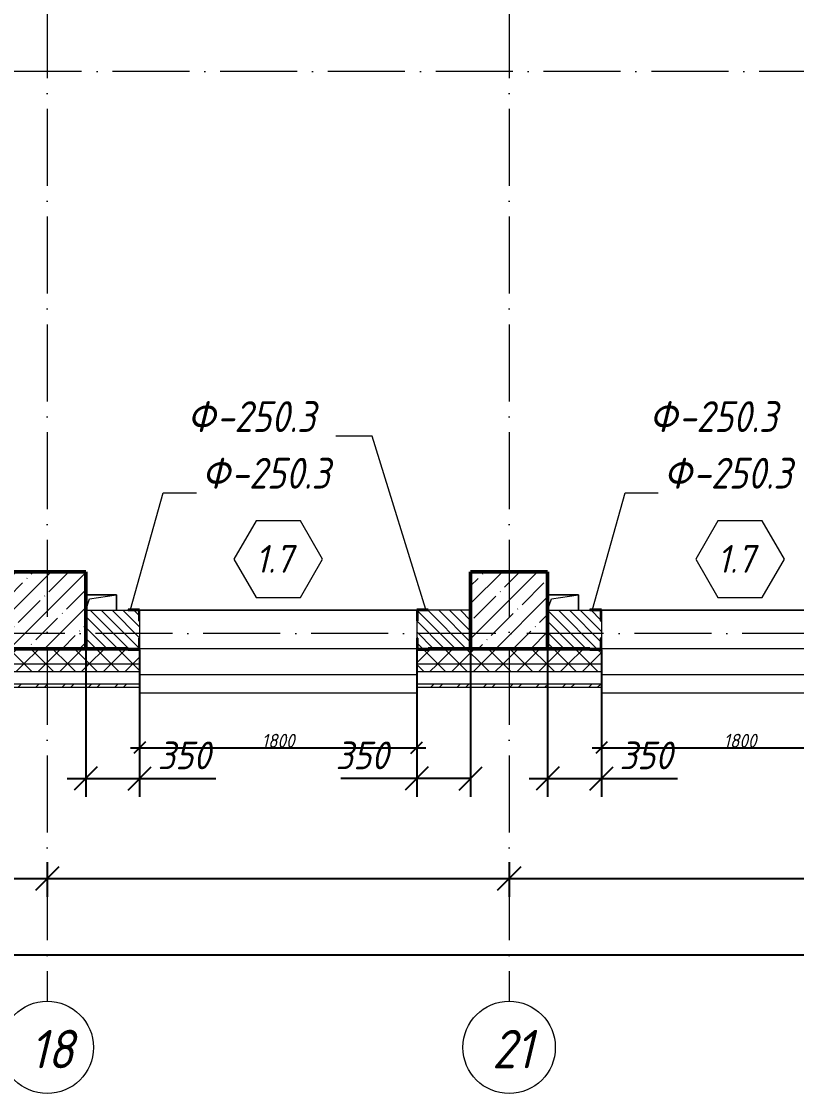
# Model space of a CAD drawing. Header units: millimetres. Extents: x -356862 to 418287, y 0 to 839748.
# Drawn here: x -148218 to -143184, y 597008 to 603973 of the extents above; entities that cross this region are included whole.
import ezdxf

# ---------------------------------------------------------------- set-up
doc = ezdxf.new("R2010")
doc.units = ezdxf.units.MM
doc.linetypes.add('50_200_ШТРИХ_1Т_ш5_п1_п1_', pattern=[700, 500, -100, 0, -100])
for name, color, linetype, lineweight in [('A-____-____-DIMS', 7, 'Continuous', 9), ('A-DOOR-____-IDEN', 7, 'Continuous', 9), ('A-DOOR-____-OTLN', 7, 'Continuous', 9), ('A-FLOR-____-OTLN', 7, 'Continuous', 9), ('A-GENM-____-IDEN', 7, 'Continuous', 9), ('A-GENM-____-MCUT', 7, 'Continuous', 25), ('A-GENM-____-OTLN', 7, 'Continuous', 9), ('A-GENM-____-OTLN-1', 7, 'Continuous', 25), ('A-GLAZ-____-OTLN', 7, 'Continuous', 9), ('A-WALL-____-MCUT', 7, 'Continuous', 13), ('A-WALL-____-MCUT-1', 7, 'Continuous', 9), ('A-WALL-____-MCUT-2', 7, 'Continuous', 50), ('A-WALL-____-OTLN', 7, 'Continuous', 9), ('A-WALL-____-PATT-1', 7, 'Continuous', 9), ('S-COLS-____-MCUT', 7, 'Continuous', 50), ('S-COLS-____-OTLN', 7, 'Continuous', 9), ('S-GRID-____-IDEN', 7, 'Continuous', 9), ('S-GRID-____-OTLN-1', 7, '50_200_ШТРИХ_1Т_ш5_п1_п1_', 9)]:
    doc.layers.add(name, color=color, linetype=linetype, lineweight=lineweight)
for name, color, linetype, lineweight, true_color in [('A-DOOR-____-OTLN-1', 7, 'Continuous', 9, 0xffffff), ('A-WALL-____-MCUT-7', 7, 'Continuous', 9, 0x000000), ('A-WALL-____-PATT-2', 7, 'Continuous', 9, 0x787878), ('A-WALL-FNSH-MCUT-3', 7, 'Continuous', 9, 0x000000)]:
    doc.layers.add(name, color=color, linetype=linetype, lineweight=lineweight, true_color=true_color)
doc.styles.add('ISOCPEUR_I', font='isocpeui.ttf', dxfattribs={"width": 0.9, "height": 2.5})
doc.styles.add('ISOCPEUR_I_10', font='isocpeui.ttf', dxfattribs={"width": 0.9, "height": 180})
doc.styles.add('ISOCPEUR_I_12', font='isocpeui.ttf', dxfattribs={"width": 0.9, "height": 180})
doc.styles.add('ISOCPEUR_I_14', font='isocpeui.ttf', dxfattribs={"width": 0.9, "height": 180})
doc.styles.add('ISOCPEUR_I_2', font='isocpeui.ttf', dxfattribs={"width": 0.85, "height": 2.3})
doc.styles.add('ISOCPEUR_I_7', font='isocpeui.ttf', dxfattribs={"width": 0.9, "height": 90})
doc.dimstyles.new('ISO-1_8_0_9К_СРЕДНИЙ_Кладочные_2', dxfattribs={"dimscale": 304.8, "dimtxt": 89.638306, "dimasz": 0.246063, "dimexe": 0.19685, "dimexo": 0, "dimgap": 0, "dimtad": 1, "dimdec": 3, "dimrnd": 0.001, "dimdsep": 46, "dimtxsty": 'ISOCPEUR_I_7', "dimblk1": 'OBLIQUE', "dimblk2": 'OBLIQUE', "dimsah": 1, "dimcen": 0.09, "dimdle": 0.19685, "dimazin": 0, "dimtfac": 1, "dimtdec": 4, "dimtix": 1, "dimtmove": 1, "dimatfit": 3, "dimfxl": 1, "dimtvp": 1, "dimtolj": 1, "dimtzin": 0, "dimarcsym": 2})
doc.dimstyles.new('ISO-1_8_0_9К_СРЕДНИЙ_Кладочные_3', dxfattribs={"dimscale": 304.8, "dimtxt": 179.276612, "dimasz": 0.492126, "dimexe": 0.393701, "dimexo": 0, "dimgap": 0, "dimtad": 1, "dimdec": 3, "dimrnd": 0.001, "dimdsep": 46, "dimtxsty": 'ISOCPEUR_I_10', "dimblk1": 'OBLIQUE', "dimblk2": 'OBLIQUE', "dimsah": 1, "dimcen": 0.09, "dimdle": 0.393701, "dimazin": 0, "dimtfac": 1, "dimtdec": 4, "dimtix": 1, "dimtmove": 0, "dimatfit": 3, "dimfxl": 1, "dimtvp": 1, "dimtolj": 1, "dimtzin": 0, "dimarcsym": 2})
doc.dimstyles.new('ISO-2_5_0_9К_БОЛЬШОЙ_ОСИ', dxfattribs={"dimscale": 304.8, "dimtxt": 248.995294, "dimasz": 0.492126, "dimexe": 0.393701, "dimexo": 0, "dimgap": 0, "dimtad": 1, "dimdec": 0, "dimzin": 0, "dimdsep": 46, "dimtxsty": 'ISOCPEUR_I', "dimblk1": 'OBLIQUE', "dimblk2": 'OBLIQUE', "dimsah": 1, "dimcen": 0.09, "dimdle": 0.393701, "dimazin": 0, "dimtfac": 1, "dimtdec": 4, "dimtix": 1, "dimtmove": 0, "dimatfit": 3, "dimfxl": 1, "dimtvp": 1, "dimtolj": 1, "dimtzin": 0, "dimarcsym": 2})
pattern_1 = [(135, (-175000.736, 544716.51), (-35.35534, -35.35534), [])]
pattern_2 = [(45, (-175000.74, 544716.51), (-70.71068, 70.71068), []), (135, (-175000.74, 544716.51), (-70.71068, -70.71068), [])]

# ---------------------------------------------------------------- blocks, each defined once
blk = doc.blocks.new('BSC_Колонна _Прямоугольная - 500х500-25642906-АР1_Кладочный план 1 этажа в осях 1-64_Ю-ЯЯ')
at = {"layer": 'S-COLS-____-OTLN'}
h = blk.add_hatch(dxfattribs=at)
h.set_pattern_fill('FP_24', color=256, style=0, pattern_type=2)
h.set_pattern_definition([(45, (-26950, -55431.04), (-114.04925, 114.04925), []), (45, (-26835.95, -55431.04), (-114.04925, 114.04925), [201.613, -40.323, 3.353, -36.97])])
h.paths.add_polyline_path([(-250, -250), (250, -250), (250, 250), (-250, 250), (-250, -224.2)], flags=0)
at = {"layer": 'S-COLS-____-MCUT'}
for p, q in [((250, 250), (-250, 250)), ((-250, 250), (-250, -250)), ((250, -250), (250, 250)), ((-250, -250), (250, -250))]:
    blk.add_line(p, q, dxfattribs=at)
blk = doc.blocks.new('BSC_Колонна _Прямоугольная - 500х500-V61-АР1_Кладочный план 1 этажа в осях 1-64_Ю-ЯЯ')
at = {"layer": 'S-COLS-____-OTLN'}
h = blk.add_hatch(dxfattribs=at)
h.set_pattern_fill('FP_61', color=256, style=0, pattern_type=2)
h.set_pattern_definition([(45, (-29950, -55431.04), (-114.04925, 114.04925), []), (45, (-29835.95, -55431.04), (-114.04925, 114.04925), [201.613, -40.323, 3.353, -36.97])])
h.paths.add_polyline_path([(-250, -250), (250, -250), (250, 250), (-250, 250), (-250, 179.4)], flags=0)
at = {"layer": 'S-COLS-____-MCUT'}
for p, q in [((250, 250), (-250, 250)), ((-250, 250), (-250, -250)), ((250, -250), (250, 250)), ((-250, -250), (250, -250))]:
    blk.add_line(p, q, dxfattribs=at)
blk = doc.blocks.new('Проем_Дверь_Прямоугольный - 1800х2700h_оконные проемы-25805030-АР1_Кладочный план 1 этажа в осях 1-64_Ю-ЯЯ')
at = {"layer": 'A-DOOR-____-OTLN-1'}
for p, q in [((900, 125), (-900, 125)), ((900, -125), (-900, -125))]:
    blk.add_line(p, q, dxfattribs=at)
blk = doc.blocks.new('Фахверк_СКБ_Уголок - 250_2700-27497298-АР1_Кладочный план 1 этажа в осях 1-64_Ю-ЯЯ')
at = {"layer": 'A-GENM-____-MCUT'}
for p, q in [((200, 181), (125, 181)), ((125, 181), (125, 106)), ((131, 106), (131, 175)), ((131, 175), (200, 175)), ((200, 175), (200, 181)), ((125, 106), (131, 106)), ((131, -6), (125, -6)), ((125, -6), (125, -81)), ((131, -75), (131, -6)), ((125, -81), (200, -81)), ((200, -75), (131, -75)), ((200, -81), (200, -75))]:
    blk.add_line(p, q, dxfattribs=at)
blk = doc.blocks.new('AR_Отверстие прямоугольное _в плите_ - AR_Отверстие прямоугольное _в плите_-V215-АР1_Кладочный план 1 этажа в осях 1-64_Ю-ЯЯ')
at = {"layer": 'A-GENM-____-OTLN'}
for p, q in [((100, 50), (-100, 50)), ((-100, -50), (-75, 25)), ((-75, 25), (100, 50)), ((100, -50), (100, 50))]:
    blk.add_line(p, q, dxfattribs=at)
blk = doc.blocks.new('Отлив_СКБ - Отлив витража_120_НВФ-31885687-АР1_Кладочный план 1 этажа в осях 1-64_Ю-ЯЯ')
at = {"layer": 'A-GLAZ-____-OTLN'}
for p, q in [((0, 0), (1800, 0)), ((1800, -2), (0, -2)), ((0, -120), (0, -83)), ((0, -120), (1800, -120)), ((1800, -83), (1800, -120))]:
    blk.add_line(p, q, dxfattribs=at)
blk = doc.blocks.new('Ось сетки - Круг_Ø6_00__ISO-2_5_0_9K_-25732049-АР1_Кладочный план 1 этажа в осях 1-64_Ю-ЯЯ')
at = {"layer": 'S-GRID-____-IDEN'}
blk.add_circle((0, 0), 3, dxfattribs=at)
blk = doc.blocks.new('_Oblique')
at = {"color": 0, "linetype": 'ByBlock', "lineweight": -2}
blk.add_line((-0.5, -0.5), (0.5, 0.5), dxfattribs=at)
blk = doc.blocks.new('*D11927')
at = {"layer": 'A-____-____-DIMS', "color": 0, "lineweight": -2, "transparency": 16777216}
for p, q in [((-154050.7, 598511), (-154050.7, 598285)), ((-148050.7, 598511), (-148050.7, 598285)), ((-154170.7, 598405), (-147930.7, 598405))]:
    blk.add_line(p, q, dxfattribs=at)
at = {"layer": 'Defpoints', "color": 0, "transparency": 16777216}
for p in [(-154050.7, 598511), (-148050.7, 598511), (-148050.7, 598405)]:
    blk.add_point(p, dxfattribs=at)
at = {"layer": 'A-____-____-DIMS', "color": 0, "lineweight": -2, "transparency": 16777216, "xscale": 150, "yscale": 150, "zscale": 150, "rotation": 180}
blk.add_blockref('_Oblique', (-154050.7, 598405), dxfattribs=at)
at = {"layer": 'A-____-____-DIMS', "color": 0, "lineweight": -2, "transparency": 16777216, "xscale": 150, "yscale": 150, "zscale": 150}
blk.add_blockref('_Oblique', (-148050.7, 598405), dxfattribs=at)
at = {"layer": 'A-____-____-DIMS', "color": 0, "transparency": 16777216, "insert": (-151050.7, 598406.2), "char_height": 2.5, "width": 758.478, "attachment_point": 5, "style": 'ISOCPEUR_I'}
blk.add_mtext('\\A1;6000', dxfattribs=at)
blk = doc.blocks.new('*D11928')
at = {"layer": 'A-____-____-DIMS', "color": 0, "lineweight": -2, "transparency": 16777216}
for p, q in [((-148050.7, 598511), (-148050.7, 598285)), ((-145050.7, 598511), (-145050.7, 598285)), ((-148170.7, 598405), (-144930.7, 598405))]:
    blk.add_line(p, q, dxfattribs=at)
at = {"layer": 'Defpoints', "color": 0, "transparency": 16777216}
for p in [(-148050.7, 598511), (-145050.7, 598511), (-145050.7, 598405)]:
    blk.add_point(p, dxfattribs=at)
at = {"layer": 'A-____-____-DIMS', "color": 0, "lineweight": -2, "transparency": 16777216, "xscale": 150, "yscale": 150, "zscale": 150, "rotation": 180}
blk.add_blockref('_Oblique', (-148050.7, 598405), dxfattribs=at)
at = {"layer": 'A-____-____-DIMS', "color": 0, "lineweight": -2, "transparency": 16777216, "xscale": 150, "yscale": 150, "zscale": 150}
blk.add_blockref('_Oblique', (-145050.7, 598405), dxfattribs=at)
at = {"layer": 'A-____-____-DIMS', "color": 0, "transparency": 16777216, "insert": (-146550.7, 598406.2), "char_height": 2.5, "width": 758.478, "attachment_point": 5, "style": 'ISOCPEUR_I'}
blk.add_mtext('\\A1;3000', dxfattribs=at)
blk = doc.blocks.new('*D11929')
at = {"layer": 'A-____-____-DIMS', "color": 0, "lineweight": -2, "transparency": 16777216}
for p, q in [((-145050.7, 598511), (-145050.7, 598285)), ((-139050.7, 598511), (-139050.7, 598285)), ((-145170.7, 598405), (-138930.7, 598405))]:
    blk.add_line(p, q, dxfattribs=at)
at = {"layer": 'Defpoints', "color": 0, "transparency": 16777216}
for p in [(-145050.7, 598511), (-139050.7, 598511), (-139050.7, 598405)]:
    blk.add_point(p, dxfattribs=at)
at = {"layer": 'A-____-____-DIMS', "color": 0, "lineweight": -2, "transparency": 16777216, "xscale": 150, "yscale": 150, "zscale": 150, "rotation": 180}
blk.add_blockref('_Oblique', (-145050.7, 598405), dxfattribs=at)
at = {"layer": 'A-____-____-DIMS', "color": 0, "lineweight": -2, "transparency": 16777216, "xscale": 150, "yscale": 150, "zscale": 150}
blk.add_blockref('_Oblique', (-139050.7, 598405), dxfattribs=at)
at = {"layer": 'A-____-____-DIMS', "color": 0, "transparency": 16777216, "insert": (-142050.7, 598406.2), "char_height": 2.5, "width": 758.478, "attachment_point": 5, "style": 'ISOCPEUR_I'}
blk.add_mtext('\\A1;6000', dxfattribs=at)
blk = doc.blocks.new('*D12009')
at = {"layer": 'A-____-____-DIMS', "color": 0, "lineweight": -2, "transparency": 16777216}
for p, q in [((-177350.7, 598014.2), (-177350.7, 597788.2)), ((-103950.7, 598014.2), (-103950.7, 597788.2)), ((-177470.7, 597908.2), (-103830.7, 597908.2))]:
    blk.add_line(p, q, dxfattribs=at)
at = {"layer": 'Defpoints', "color": 0, "transparency": 16777216}
for p in [(-177350.7, 598014.2), (-103950.7, 598014.2), (-103950.7, 597908.2)]:
    blk.add_point(p, dxfattribs=at)
at = {"layer": 'A-____-____-DIMS', "color": 0, "lineweight": -2, "transparency": 16777216, "xscale": 150, "yscale": 150, "zscale": 150, "rotation": 180}
blk.add_blockref('_Oblique', (-177350.7, 597908.2), dxfattribs=at)
at = {"layer": 'A-____-____-DIMS', "color": 0, "lineweight": -2, "transparency": 16777216, "xscale": 150, "yscale": 150, "zscale": 150}
blk.add_blockref('_Oblique', (-103950.7, 597908.2), dxfattribs=at)
at = {"layer": 'A-____-____-DIMS', "color": 0, "transparency": 16777216, "insert": (-140650.7, 597909.4), "char_height": 2.5, "width": 971.082, "attachment_point": 5, "style": 'ISOCPEUR_I'}
blk.add_mtext('\\A1;73400', dxfattribs=at)
blk = doc.blocks.new('Марка проема - марка проема-27336095-АР1_Кладочный план 1 этажа в осях 1-64_Ю-ЯЯ')
at = {"layer": 'A-DOOR-____-IDEN'}
for p, q in [((-1.439, 0.159), (-2.877, -2.333)), ((1.439, 0.159), (-1.439, 0.159)), ((2.877, -2.333), (1.439, 0.159)), ((-2.877, -2.333), (-1.439, -4.825)), ((1.439, -4.825), (2.877, -2.333)), ((-1.439, -4.825), (1.439, -4.825))]:
    blk.add_line(p, q, dxfattribs=at)
blk = doc.blocks.new('*D12283')
at = {"layer": 'A-____-____-DIMS', "color": 0, "lineweight": -2, "transparency": 16777216}
for p, q in [((-147800.7, 599897.6), (-147800.7, 598934.8)), ((-147450.7, 599891.6), (-147450.7, 598934.8)), ((-147920.7, 599054.8), (-147450.7, 599054.8)), ((-147450.7, 599054.8), (-146956.6, 599054.8))]:
    blk.add_line(p, q, dxfattribs=at)
at = {"layer": 'Defpoints', "color": 0, "transparency": 16777216}
for p in [(-147800.7, 599897.6), (-147450.7, 599891.6), (-147450.7, 599054.8)]:
    blk.add_point(p, dxfattribs=at)
at = {"layer": 'A-____-____-DIMS', "color": 0, "lineweight": -2, "transparency": 16777216, "xscale": 150, "yscale": 150, "zscale": 150, "rotation": 180}
blk.add_blockref('_Oblique', (-147800.7, 599054.8), dxfattribs=at)
at = {"layer": 'A-____-____-DIMS', "color": 0, "lineweight": -2, "transparency": 16777216, "xscale": 150, "yscale": 150, "zscale": 150}
blk.add_blockref('_Oblique', (-147450.7, 599054.8), dxfattribs=at)
at = {"layer": 'A-____-____-DIMS', "color": 0, "transparency": 16777216, "insert": (-147333.5, 599294.8), "char_height": 180, "width": 409.578, "attachment_point": 1, "line_spacing_factor": 1.149209, "style": 'ISOCPEUR_I_10'}
blk.add_mtext('\\A1;350', dxfattribs=at)
blk = doc.blocks.new('*D12284')
at = {"layer": 'A-____-____-DIMS', "color": 0, "lineweight": -2, "transparency": 16777216}
for p, q in [((-147450.7, 599891.6), (-147450.7, 599195)), ((-145650.7, 599891.6), (-145650.7, 599195)), ((-147510.7, 599255), (-145590.7, 599255))]:
    blk.add_line(p, q, dxfattribs=at)
at = {"layer": 'Defpoints', "color": 0, "transparency": 16777216}
for p in [(-147450.7, 599891.6), (-145650.7, 599891.6), (-145650.7, 599255)]:
    blk.add_point(p, dxfattribs=at)
at = {"layer": 'A-____-____-DIMS', "color": 0, "lineweight": -2, "transparency": 16777216, "xscale": 75, "yscale": 75, "zscale": 75, "rotation": 180}
blk.add_blockref('_Oblique', (-147450.7, 599255), dxfattribs=at)
at = {"layer": 'A-____-____-DIMS', "color": 0, "lineweight": -2, "transparency": 16777216, "xscale": 75, "yscale": 75, "zscale": 75}
blk.add_blockref('_Oblique', (-145650.7, 599255), dxfattribs=at)
at = {"layer": 'A-____-____-DIMS', "color": 0, "transparency": 16777216, "insert": (-146550.7, 599300), "char_height": 90, "width": 504.733, "attachment_point": 5, "style": 'ISOCPEUR_I_7'}
blk.add_mtext('\\A1;1800', dxfattribs=at)
blk = doc.blocks.new('*D12285')
at = {"layer": 'A-____-____-DIMS', "color": 0, "lineweight": -2, "transparency": 16777216}
for p, q in [((-145650.7, 599891.6), (-145650.7, 598934.8)), ((-145300.7, 599897.6), (-145300.7, 598934.8)), ((-145650.7, 599054.8), (-146144.9, 599054.8)), ((-145300.7, 599054.8), (-145770.7, 599054.8))]:
    blk.add_line(p, q, dxfattribs=at)
at = {"layer": 'Defpoints', "color": 0, "transparency": 16777216}
for p in [(-145650.7, 599891.6), (-145300.7, 599897.6), (-145300.7, 599054.8)]:
    blk.add_point(p, dxfattribs=at)
at = {"layer": 'A-____-____-DIMS', "color": 0, "lineweight": -2, "transparency": 16777216, "xscale": 150, "yscale": 150, "zscale": 150, "rotation": 180}
blk.add_blockref('_Oblique', (-145650.7, 599054.8), dxfattribs=at)
at = {"layer": 'A-____-____-DIMS', "color": 0, "lineweight": -2, "transparency": 16777216, "xscale": 150, "yscale": 150, "zscale": 150}
blk.add_blockref('_Oblique', (-145300.7, 599054.8), dxfattribs=at)
at = {"layer": 'A-____-____-DIMS', "color": 0, "transparency": 16777216, "insert": (-146177.6, 599294.8), "char_height": 180, "width": 409.578, "attachment_point": 1, "line_spacing_factor": 1.149209, "style": 'ISOCPEUR_I_10'}
blk.add_mtext('\\A1;350', dxfattribs=at)
blk = doc.blocks.new('*D12286')
at = {"layer": 'A-____-____-DIMS', "color": 0, "lineweight": -2, "transparency": 16777216}
for p, q in [((-144800.7, 599897.6), (-144800.7, 598934.8)), ((-144450.7, 599891.6), (-144450.7, 598934.8)), ((-144920.7, 599054.8), (-144450.7, 599054.8)), ((-144450.7, 599054.8), (-143956.6, 599054.8))]:
    blk.add_line(p, q, dxfattribs=at)
at = {"layer": 'Defpoints', "color": 0, "transparency": 16777216}
for p in [(-144800.7, 599897.6), (-144450.7, 599891.6), (-144450.7, 599054.8)]:
    blk.add_point(p, dxfattribs=at)
at = {"layer": 'A-____-____-DIMS', "color": 0, "lineweight": -2, "transparency": 16777216, "xscale": 150, "yscale": 150, "zscale": 150, "rotation": 180}
blk.add_blockref('_Oblique', (-144800.7, 599054.8), dxfattribs=at)
at = {"layer": 'A-____-____-DIMS', "color": 0, "lineweight": -2, "transparency": 16777216, "xscale": 150, "yscale": 150, "zscale": 150}
blk.add_blockref('_Oblique', (-144450.7, 599054.8), dxfattribs=at)
at = {"layer": 'A-____-____-DIMS', "color": 0, "transparency": 16777216, "insert": (-144333.5, 599294.8), "char_height": 180, "width": 409.578, "attachment_point": 1, "line_spacing_factor": 1.149209, "style": 'ISOCPEUR_I_10'}
blk.add_mtext('\\A1;350', dxfattribs=at)
blk = doc.blocks.new('*D12287')
at = {"layer": 'A-____-____-DIMS', "color": 0, "lineweight": -2, "transparency": 16777216}
for p, q in [((-144450.7, 599891.6), (-144450.7, 599195)), ((-142650.7, 599891.6), (-142650.7, 599195)), ((-144510.7, 599255), (-142590.7, 599255))]:
    blk.add_line(p, q, dxfattribs=at)
at = {"layer": 'Defpoints', "color": 0, "transparency": 16777216}
for p in [(-144450.7, 599891.6), (-142650.7, 599891.6), (-142650.7, 599255)]:
    blk.add_point(p, dxfattribs=at)
at = {"layer": 'A-____-____-DIMS', "color": 0, "lineweight": -2, "transparency": 16777216, "xscale": 75, "yscale": 75, "zscale": 75, "rotation": 180}
blk.add_blockref('_Oblique', (-144450.7, 599255), dxfattribs=at)
at = {"layer": 'A-____-____-DIMS', "color": 0, "lineweight": -2, "transparency": 16777216, "xscale": 75, "yscale": 75, "zscale": 75}
blk.add_blockref('_Oblique', (-142650.7, 599255), dxfattribs=at)
at = {"layer": 'A-____-____-DIMS', "color": 0, "transparency": 16777216, "insert": (-143550.7, 599300), "char_height": 90, "width": 504.733, "attachment_point": 5, "style": 'ISOCPEUR_I_7'}
blk.add_mtext('\\A1;1800', dxfattribs=at)

msp = doc.modelspace()

# ---------------------------------------------------------------- hatches: boundary and pattern name
at = {"layer": 'A-WALL-____-PATT-1'}
h = msp.add_hatch(dxfattribs=at)
h.set_pattern_fill('FP_6', color=256, style=0, pattern_type=2)
h.set_pattern_definition(pattern_1)
h.paths.add_polyline_path([(-147800.7357, 599897.5526), (-147456.7357, 599897.5526), (-147456.7357, 599966.5526), (-147450.7357, 599966.5526), (-147450.7357, 600078.5526), (-147456.7357, 600078.5526), (-147456.7357, 600147.5526), (-147800.7357, 600147.5526)], flags=0)
h.paths.add_polyline_path([(-145300.7357, 599897.5526), (-145300.7357, 600147.5526), (-145644.7357, 600147.5526), (-145644.7357, 600078.5526), (-145650.7357, 600078.5526), (-145650.7357, 599966.5526), (-145644.7357, 599966.5526), (-145644.7357, 599897.5526), (-145394.7357, 599897.5526)], flags=0)
h = msp.add_hatch(dxfattribs=at)
h.set_pattern_fill('FP_6', color=256, style=0, pattern_type=2)
h.set_pattern_definition(pattern_1)
h.paths.add_polyline_path([(-142317.1895, 599897.5526), (-141456.7357, 599897.5526), (-141456.7357, 599966.5526), (-141450.7357, 599966.5526), (-141450.7357, 600078.5526), (-141456.7357, 600078.5526), (-141456.7357, 600147.5526), (-142644.7357, 600147.5526), (-142644.7357, 600078.5526), (-142650.7357, 600078.5526), (-142650.7357, 599966.5526), (-142644.7357, 599966.5526), (-142644.7357, 599897.5526), (-142575.7357, 599897.5526)], flags=0)
h.paths.add_polyline_path([(-139644.7357, 599897.5526), (-139300.7357, 599897.5526), (-139300.7357, 600147.5526), (-139644.7357, 600147.5526), (-139644.7357, 600078.5526), (-139650.7357, 600078.5526), (-139650.7357, 599966.5526), (-139644.7357, 599966.5526), (-139644.7357, 599901.8383)], flags=0)
h.paths.add_polyline_path([(-144525.7357, 599897.5526), (-144456.7357, 599897.5526), (-144456.7357, 599966.5526), (-144450.7357, 599966.5526), (-144450.7357, 600078.5526), (-144456.7357, 600078.5526), (-144456.7357, 600147.5526), (-144800.7357, 600147.5526), (-144800.7357, 599897.5526), (-144526.5199, 599897.5526)], flags=0)
at = {"layer": 'A-WALL-____-PATT-2'}
h = msp.add_hatch(dxfattribs=at)
h.set_pattern_fill('FP_1', color=256, style=0, pattern_type=2)
h.set_pattern_definition(pattern_2)
h.paths.add_polyline_path([(-133575.7357, 599797.5526), (-132450.7357, 599797.5526), (-132450.7357, 599891.5526), (-132525.7357, 599891.5526), (-132525.7357, 599897.5526), (-133575.7357, 599897.5526), (-133575.7357, 599891.5526), (-133650.7357, 599891.5526), (-133650.7357, 599797.5526), (-133644.7357, 599797.5526)], flags=0)
h.paths.add_polyline_path([(-142650.7357, 599797.5526), (-141450.7357, 599797.5526), (-141450.7357, 599891.5526), (-141525.7357, 599891.5526), (-141525.7357, 599897.5526), (-142575.7357, 599897.5526), (-142575.7357, 599891.5526), (-142650.7357, 599891.5526)], flags=0)
h.paths.add_polyline_path([(-129785.7357, 599797.5526), (-129785.7357, 599897.5526), (-130575.7357, 599897.5526), (-130575.7357, 599891.5526), (-130650.7357, 599891.5526), (-130650.7357, 599797.5526), (-129944.9395, 599797.5526)], flags=0)
h.paths.add_polyline_path([(-136575.7357, 599797.5526), (-135450.7357, 599797.5526), (-135450.7357, 599891.5526), (-135525.7357, 599891.5526), (-135525.7357, 599897.5526), (-136575.7357, 599897.5526), (-136575.7357, 599891.5526), (-136650.7357, 599891.5526), (-136650.7357, 599797.5526), (-136644.7357, 599797.5526)], flags=0)
h.paths.add_polyline_path([(-144450.7357, 599797.5526), (-144450.7357, 599891.5526), (-144525.7357, 599891.5526), (-144526.5199, 599897.5526), (-145575.7357, 599897.5526), (-145575.7357, 599891.5526), (-145650.7357, 599891.5526), (-145650.7357, 599797.5526), (-144526.5199, 599797.5526)], flags=0)
h.paths.add_polyline_path([(-153450.7357, 599797.5526), (-153450.7357, 599891.5526), (-153525.7357, 599891.5526), (-153525.7357, 599897.5526), (-154575.7357, 599897.5526), (-154575.7357, 599891.5526), (-154650.7357, 599891.5526), (-154650.7357, 599797.5526), (-153805.7074, 599797.5526)], flags=0)
h.paths.add_polyline_path([(-151154.511, 599797.5526), (-150450.7357, 599797.5526), (-150450.7357, 599891.5526), (-150525.7357, 599891.5526), (-150525.7357, 599897.5526), (-151575.7357, 599897.5526), (-151575.7357, 599891.5526), (-151650.7357, 599891.5526), (-151650.7357, 599797.5526), (-151575.7357, 599797.5526)], flags=0)
h.paths.add_polyline_path([(-148650.7357, 599797.5526), (-147450.7357, 599797.5526), (-147450.7357, 599891.5526), (-147525.7357, 599891.5526), (-147525.7357, 599897.5526), (-148575.7357, 599897.5526), (-148575.7357, 599891.5526), (-148650.7357, 599891.5526)], flags=0)
h.paths.add_polyline_path([(-138782.261, 599797.5526), (-138450.7357, 599797.5526), (-138450.7357, 599891.5526), (-138525.7357, 599891.5526), (-138525.7357, 599897.5526), (-139575.7357, 599897.5526), (-139575.7357, 599891.5526), (-139650.7357, 599891.5526), (-139650.7357, 599797.5526), (-139224.127, 599797.5526)], flags=0)
h.paths.add_polyline_path([(-156450.7357, 599797.5526), (-156450.7357, 599891.5526), (-156525.7357, 599891.5526), (-156525.7357, 599897.5526), (-157575.7357, 599897.5526), (-157575.7357, 599891.5526), (-157650.7357, 599891.5526), (-157650.7357, 599797.5526), (-156456.9038, 599797.5526)], flags=0)
h.paths.add_polyline_path([(-158650.7357, 599797.5526), (-158650.7357, 599891.5526), (-158725.7357, 599891.5526), (-158725.7357, 599897.5526), (-165350.7357, 599897.5526), (-165350.7357, 599797.5526), (-159108.1003, 599797.5526)], flags=0)
h.paths.add_polyline_path([(-176782.7431, 599797.5526), (-169450.7357, 599797.5526), (-169450.7357, 599897.5526), (-177450.7357, 599897.5526), (-177450.7357, 599797.5526)], flags=0)
h.paths.add_polyline_path([(-167350.7357, 599797.5526), (-166750.7357, 599797.5526), (-166750.7357, 599897.5526), (-167350.7357, 599897.5526)], flags=0)
h = msp.add_hatch(dxfattribs=at)
h.set_pattern_fill('FP_1', color=256, style=0, pattern_type=2)
h.set_pattern_definition(pattern_2)
h.paths.add_polyline_path([(-132596.136, 599747.5526), (-132450.7357, 599747.5526), (-132450.7357, 599797.5526), (-133650.7357, 599797.5526), (-133650.7357, 599747.5526)], flags=0)
h.paths.add_polyline_path([(-129785.7357, 599747.5526), (-129785.7357, 599797.5526), (-130650.7357, 599797.5526), (-130650.7357, 599747.5526), (-129944.9395, 599747.5526)], flags=0)
h.paths.add_polyline_path([(-139650.7357, 599747.5526), (-138450.7357, 599747.5526), (-138450.7357, 599797.5526), (-139650.7357, 599797.5526)], flags=0)
h.paths.add_polyline_path([(-145650.7357, 599747.5526), (-144450.7357, 599747.5526), (-144450.7357, 599797.5526), (-145650.7357, 599797.5526)], flags=0)
h.paths.add_polyline_path([(-142650.7357, 599747.5526), (-141450.7357, 599747.5526), (-141450.7357, 599797.5526), (-142650.7357, 599797.5526)], flags=0)
h.paths.add_polyline_path([(-135689.1985, 599747.5526), (-135450.7357, 599747.5526), (-135450.7357, 599797.5526), (-136650.7357, 599797.5526), (-136650.7357, 599747.5526), (-136131.0645, 599747.5526)], flags=0)
h.paths.add_polyline_path([(-150450.7357, 599747.5526), (-150450.7357, 599797.5526), (-151650.7357, 599797.5526), (-151650.7357, 599747.5526), (-151154.511, 599747.5526)], flags=0)
h.paths.add_polyline_path([(-176782.7431, 599747.5526), (-169450.7357, 599747.5526), (-169450.7357, 599797.5526), (-177550.7357, 599797.5526), (-177550.7357, 599747.5526), (-177450.7357, 599747.5526)], flags=0)
h.paths.add_polyline_path([(-156898.7699, 599747.5526), (-156450.7357, 599747.5526), (-156450.7357, 599797.5526), (-157650.7357, 599797.5526), (-157650.7357, 599747.5526), (-157340.636, 599747.5526)], flags=0)
h.paths.add_polyline_path([(-153805.7074, 599747.5526), (-153450.7357, 599747.5526), (-153450.7357, 599797.5526), (-154650.7357, 599797.5526), (-154650.7357, 599747.5526), (-154247.5735, 599747.5526)], flags=0)
h.paths.add_polyline_path([(-166750.7357, 599747.5526), (-166750.7357, 599797.5526), (-167350.7357, 599797.5526), (-167350.7357, 599747.5526)], flags=0)
h.paths.add_polyline_path([(-148650.7357, 599747.5526), (-147450.7357, 599747.5526), (-147450.7357, 599797.5526), (-148650.7357, 599797.5526)], flags=0)
h.paths.add_polyline_path([(-159108.1003, 599747.5526), (-158650.7357, 599747.5526), (-158650.7357, 599797.5526), (-165350.7357, 599797.5526), (-165350.7357, 599747.5526), (-160875.5646, 599747.5526)], flags=0)
h = msp.add_hatch(dxfattribs=at)
h.set_pattern_fill('FP_3', color=256, style=0, pattern_type=2)
h.set_pattern_definition([(45, (-175000.74, 544716.51), (-85.53659, 85.53659), []), (45, (-174943.71, 544716.51), (-85.53659, 85.53659), [])])
h.paths.add_polyline_path([(-129944.9395, 599647.5526), (-129785.7357, 599647.5526), (-129785.7357, 599667.5526), (-130650.7357, 599667.5526), (-130650.7357, 599647.5526), (-130386.8056, 599647.5526)], flags=0)
h.paths.add_polyline_path([(-136131.0645, 599647.5526), (-135450.7357, 599647.5526), (-135450.7357, 599667.5526), (-136650.7357, 599667.5526), (-136650.7357, 599647.5526)], flags=0)
h.paths.add_polyline_path([(-133650.7357, 599647.5526), (-132450.7357, 599647.5526), (-132450.7357, 599667.5526), (-133650.7357, 599667.5526)], flags=0)
h.paths.add_polyline_path([(-156456.9038, 599647.5526), (-156450.7357, 599647.5526), (-156450.7357, 599667.5526), (-157650.7357, 599667.5526), (-157650.7357, 599647.5526), (-156898.7699, 599647.5526)], flags=0)
h.paths.add_polyline_path([(-154650.7357, 599647.5526), (-153450.7357, 599647.5526), (-153450.7357, 599667.5526), (-154650.7357, 599667.5526)], flags=0)
h.paths.add_polyline_path([(-158650.7357, 599647.5526), (-158650.7357, 599667.5526), (-165350.7357, 599667.5526), (-165350.7357, 599647.5526), (-159108.1003, 599647.5526)], flags=0)
h.paths.add_polyline_path([(-151650.7357, 599647.5526), (-150450.7357, 599647.5526), (-150450.7357, 599667.5526), (-151650.7357, 599667.5526)], flags=0)
h.paths.add_polyline_path([(-138782.261, 599647.5526), (-138450.7357, 599647.5526), (-138450.7357, 599667.5526), (-139650.7357, 599667.5526), (-139650.7357, 599647.5526), (-139224.127, 599647.5526)], flags=0)
h.paths.add_polyline_path([(-148650.7357, 599647.5526), (-147450.7357, 599647.5526), (-147450.7357, 599667.5526), (-148650.7357, 599667.5526)], flags=0)
h.paths.add_polyline_path([(-142317.1895, 599647.5526), (-141450.7357, 599647.5526), (-141450.7357, 599667.5526), (-142650.7357, 599667.5526), (-142650.7357, 599647.5526)], flags=0)
h.paths.add_polyline_path([(-145650.7357, 599647.5526), (-144450.7357, 599647.5526), (-144450.7357, 599667.5526), (-145650.7357, 599667.5526)], flags=0)
h.paths.add_polyline_path([(-177666.4753, 599647.5526), (-169450.7357, 599647.5526), (-169450.7357, 599667.5526), (-177680.7357, 599667.5526), (-177680.7357, 599647.5526)], flags=0)
h.paths.add_polyline_path([(-167350.7357, 599647.5526), (-166750.7357, 599647.5526), (-166750.7357, 599667.5526), (-167350.7357, 599667.5526)], flags=0)

# ---------------------------------------------------------------- linework, layer by layer
at = {"layer": 'A-FLOR-____-OTLN'}
for p, q in [((-147800.7357, 600247.5526), (-147600.7357, 600247.5526)), ((-147600.7357, 600247.5526), (-147600.7357, 600147.5526)), ((-144800.7357, 600247.5526), (-144600.7357, 600247.5526)), ((-144600.7357, 600247.5526), (-144600.7357, 600147.5526))]:
    msp.add_line(p, q, dxfattribs=at)
at = {"layer": 'A-GENM-____-IDEN'}
for p, q in [((-145940.843, 601278.5836), (-146176.632, 601278.5836)), ((-145592.4024, 600153.5526), (-145940.843, 601278.5836)), ((-147509.069, 600153.5526), (-147297.1122, 600910.6891)), ((-147297.1122, 600910.6891), (-147082.1997, 600910.6891)), ((-144509.069, 600153.5526), (-144297.1122, 600910.6891)), ((-144297.1122, 600910.6891), (-144082.1997, 600910.6891))]:
    msp.add_line(p, q, dxfattribs=at)
at = {"layer": 'A-WALL-____-MCUT'}
for p, q in [((-147450.7357, 599667.5526), (-147450.7357, 599891.5526)), ((-145650.7357, 599667.5526), (-145650.7357, 599891.5526)), ((-144450.7357, 599667.5526), (-144450.7357, 599891.5526)), ((-147450.7357, 599667.5526), (-148650.7357, 599667.5526)), ((-144450.7357, 599667.5526), (-145650.7357, 599667.5526))]:
    msp.add_line(p, q, dxfattribs=at)
at = {"layer": 'A-WALL-____-MCUT-1'}
for p, q in [((-147800.7357, 600147.5526), (-147525.7357, 600147.5526)), ((-145300.7357, 600147.5526), (-145575.7357, 600147.5526)), ((-144800.7357, 600147.5526), (-144526.5199, 600147.5526)), ((-147450.7357, 600078.5526), (-147450.7357, 599966.5526)), ((-145650.7357, 600078.5526), (-145650.7357, 599966.5526)), ((-144450.7357, 600078.5526), (-144450.7357, 599966.5526))]:
    msp.add_line(p, q, dxfattribs=at)
at = {"layer": 'A-WALL-____-MCUT-2'}
for p, q in [((-147800.7357, 599897.5526), (-147525.7357, 599897.5526)), ((-145575.7357, 599897.5526), (-145300.7357, 599897.5526)), ((-144800.7357, 599897.5526), (-144526.5199, 599897.5526))]:
    msp.add_line(p, q, dxfattribs=at)
at = {"layer": 'A-WALL-____-MCUT-7'}
for p, q in [((-147525.7357, 599897.5526), (-147800.7357, 599897.5526)), ((-145300.7357, 599897.5526), (-145575.7357, 599897.5526)), ((-144526.5199, 599897.5526), (-144800.7357, 599897.5526)), ((-147450.7357, 599797.5526), (-148650.7357, 599797.5526)), ((-144450.7357, 599797.5526), (-145650.7357, 599797.5526)), ((-147450.7357, 599747.5526), (-148650.7357, 599747.5526)), ((-144450.7357, 599747.5526), (-145650.7357, 599747.5526))]:
    msp.add_line(p, q, dxfattribs=at)
at = {"layer": 'A-WALL-____-OTLN'}
for p, q in [((-147450.7357, 600147.5526), (-145650.7357, 600147.5526)), ((-144450.7357, 600147.5526), (-142650.7357, 600147.5526)), ((-145650.7357, 599897.5526), (-147450.7357, 599897.5526)), ((-142650.7357, 599897.5526), (-144450.7357, 599897.5526))]:
    msp.add_line(p, q, dxfattribs=at)
at = {"layer": 'A-WALL-FNSH-MCUT-3'}
for p, q in [((-148650.7357, 599647.5526), (-147450.7357, 599647.5526)), ((-147450.7357, 599647.5526), (-147450.7357, 599667.5526)), ((-145650.7357, 599647.5526), (-145650.7357, 599667.5526)), ((-145650.7357, 599647.5526), (-144450.7357, 599647.5526)), ((-144450.7357, 599647.5526), (-144450.7357, 599667.5526))]:
    msp.add_line(p, q, dxfattribs=at)
at = {"layer": 'S-GRID-____-OTLN-1'}
for p, q in [((-148050.7357, 635609.362), (-148050.7357, 597608.0984)), ((-145050.7357, 635609.362), (-145050.7357, 597608.0984)), ((-99520.6953, 603647.5526), (-179669.5059, 603647.5526)), ((-70926.3291, 599997.5526), (-179669.5059, 599997.5526))]:
    msp.add_line(p, q, dxfattribs=at)

# ---------------------------------------------------------------- block references
at = {"layer": 'A-DOOR-____-IDEN', "xscale": 99.99999999999993, "yscale": 99.99999999999993, "zscale": 99.99999999999993}
for p in [(-146550.7357, 600712.5526), (-143550.7357, 600712.5526)]:
    msp.add_blockref('Марка проема - марка проема-27336095-АР1_Кладочный план 1 этажа в осях 1-64_Ю-ЯЯ', p, dxfattribs=at)
at = {"layer": 'A-DOOR-____-OTLN'}
for p in [(-146550.7357, 600022.5526), (-143550.7357, 600022.5526)]:
    msp.add_blockref('Проем_Дверь_Прямоугольный - 1800х2700h_оконные проемы-25805030-АР1_Кладочный план 1 этажа в осях 1-64_Ю-ЯЯ', p, dxfattribs=at)
at = {"layer": 'A-GENM-____-OTLN'}
for p in [(-147700.7357, 600197.5526), (-144700.7357, 600197.5526)]:
    msp.add_blockref('AR_Отверстие прямоугольное _в плите_ - AR_Отверстие прямоугольное _в плите_-V215-АР1_Кладочный план 1 этажа в осях 1-64_Ю-ЯЯ', p, dxfattribs=at)
at = {"layer": 'A-GENM-____-OTLN-1', "rotation": 180}
for p in [(-147325.7357, 600072.5526), (-144325.7357, 600072.5526)]:
    msp.add_blockref('Фахверк_СКБ_Уголок - 250_2700-27497298-АР1_Кладочный план 1 этажа в осях 1-64_Ю-ЯЯ', p, dxfattribs=at)
at = {"layer": 'A-GENM-____-OTLN-1'}
msp.add_blockref('Фахверк_СКБ_Уголок - 250_2700-27497298-АР1_Кладочный план 1 этажа в осях 1-64_Ю-ЯЯ', (-145775.7357, 599972.5526), dxfattribs=at)
at = {"layer": 'A-GLAZ-____-OTLN'}
for p in [(-147450.7357, 599730.5526), (-144450.7357, 599730.5526)]:
    msp.add_blockref('Отлив_СКБ - Отлив витража_120_НВФ-31885687-АР1_Кладочный план 1 этажа в осях 1-64_Ю-ЯЯ', p, dxfattribs=at)
at = {"layer": 'S-COLS-____-OTLN'}
for name, p in [('BSC_Колонна _Прямоугольная - 500х500-25642906-АР1_Кладочный план 1 этажа в осях 1-64_Ю-ЯЯ', (-148050.7357, 600147.5526)), ('BSC_Колонна _Прямоугольная - 500х500-V61-АР1_Кладочный план 1 этажа в осях 1-64_Ю-ЯЯ', (-145050.7357, 600147.5526))]:
    msp.add_blockref(name, p, dxfattribs=at)
at = {"layer": 'S-GRID-____-IDEN', "xscale": 99.99999999999993, "yscale": 99.99999999999993, "zscale": 99.99999999999993, "rotation": 180}
for p in [(-148050.7357, 597308.0984), (-145050.7357, 597308.0984)]:
    msp.add_blockref('Ось сетки - Круг_Ø6_00__ISO-2_5_0_9K_-25732049-АР1_Кладочный план 1 этажа в осях 1-64_Ю-ЯЯ', p, dxfattribs=at)

# ---------------------------------------------------------------- texts
at = {"layer": 'A-DOOR-____-IDEN', "char_height": 180, "width": 310.253062, "attachment_point": 1, "style": 'ISOCPEUR_I_14'}
for insert in [(-146698.5248, 600571.3721), (-143698.5248, 600571.3721)]:
    msp.add_mtext('1.7', dxfattribs=dict(at, insert=insert))
at = {"layer": 'A-GENM-____-IDEN', "char_height": 200, "attachment_point": 1, "style": 'ISOCPEUR_I_2'}
for s, insert, width in [('\\fISOCPEUR|b0|i1|c204|p34|;\\W.9;Ф', (-147141.1887, 601505.6997), 230.886), ('-250.3', (-146950.6887, 601505.6997), 865.8225), ('\\fISOCPEUR|b0|i1|c204|p34|;\\W.9;Ф', (-144141.1887, 601505.6997), 230.886), ('-250.3', (-143950.6887, 601505.6997), 865.8225), ('\\fISOCPEUR|b0|i1|c204|p34|;\\W.9;Ф', (-147046.7563, 601137.8052), 230.886), ('-250.3', (-146856.2563, 601137.8052), 865.8225), ('\\fISOCPEUR|b0|i1|c204|p34|;\\W.9;Ф', (-144046.7563, 601137.8052), 230.886), ('-250.3', (-143856.2563, 601137.8052), 865.8225)]:
    msp.add_mtext(s, dxfattribs=dict(at, insert=insert, width=width))
at = {"layer": 'S-GRID-____-IDEN', "char_height": 250, "width": 346.329, "attachment_point": 1, "style": 'ISOCPEUR_I_12'}
for s, insert in [('18', (-148161.2574, 597422.0321)), ('21', (-145161.2574, 597422.0321))]:
    msp.add_mtext(s, dxfattribs=dict(at, insert=insert))

# ---------------------------------------------------------------- dimensions: what is measured, and where the dimension line sits
at = {"layer": 'A-____-____-DIMS'}
for base, p1, p2, picture, middle in [((-147450.7357, 599054.8379), (-147800.7357, 599897.5526), (-147450.7357, 599891.5526), '*D12283', (-147128.6721, 599054.8379)), ((-145300.7357, 599054.8379), (-145650.7357, 599891.5526), (-145300.7357, 599897.5526), '*D12285', (-145972.7994, 599054.8379)), ((-144450.7357, 599054.8379), (-144800.7357, 599897.5526), (-144450.7357, 599891.5526), '*D12286', (-144128.6721, 599054.8379))]:
    dim = msp.add_linear_dim(base=base, p1=p1, p2=p2, dimstyle='ISO-1_8_0_9К_СРЕДНИЙ_Кладочные_3', override={"dimpost": '<>', "dimfxl": 350.051425}, dxfattribs=at)
    dim.commit()
    dim.dimension.update_dxf_attribs({"geometry": picture, "text_midpoint": middle, "dimtype": 160})
for base, p1, p2, dimstyle, override, picture, middle in [((-145650.7357, 599254.9777), (-147450.7357, 599891.5526), (-145650.7357, 599891.5526), 'ISO-1_8_0_9К_СРЕДНИЙ_Кладочные_2', {"dimpost": '<>', "dimfxl": 1800}, '*D12284', (-146550.7357, 599299.9777)), ((-142650.7357, 599254.9777), (-144450.7357, 599891.5526), (-142650.7357, 599891.5526), 'ISO-1_8_0_9К_СРЕДНИЙ_Кладочные_2', {"dimpost": '<>', "dimfxl": 1800}, '*D12287', (-143550.7357, 599299.9777)), ((-148050.7357, 598404.9777), (-154050.7357, 598511.0437), (-148050.7357, 598511.0437), 'ISO-2_5_0_9К_БОЛЬШОЙ_ОСИ', {"dimpost": '<>', "dimfxl": 6000}, '*D11927', (-151050.7357, 598406.2277)), ((-145050.7357, 598404.9777), (-148050.7357, 598511.0437), (-145050.7357, 598511.0437), 'ISO-2_5_0_9К_БОЛЬШОЙ_ОСИ', {"dimpost": '<>', "dimfxl": 3000}, '*D11928', (-146550.7357, 598406.2277)), ((-139050.7357, 598404.9777), (-145050.7357, 598511.0437), (-139050.7357, 598511.0437), 'ISO-2_5_0_9К_БОЛЬШОЙ_ОСИ', {"dimpost": '<>', "dimfxl": 6000}, '*D11929', (-142050.7357, 598406.2277)), ((-103950.7357, 597908.1774), (-177350.7357, 598014.2434), (-103950.7357, 598014.2434), 'ISO-2_5_0_9К_БОЛЬШОЙ_ОСИ', {"dimpost": '<>', "dimfxl": 73400}, '*D12009', (-140650.7357, 597909.4435))]:
    dim = msp.add_linear_dim(base=base, p1=p1, p2=p2, dimstyle=dimstyle, override=override, dxfattribs=at)
    dim.commit()
    dim.dimension.update_dxf_attribs({"geometry": picture, "text_midpoint": middle})

doc.saveas('drawing.dxf')
